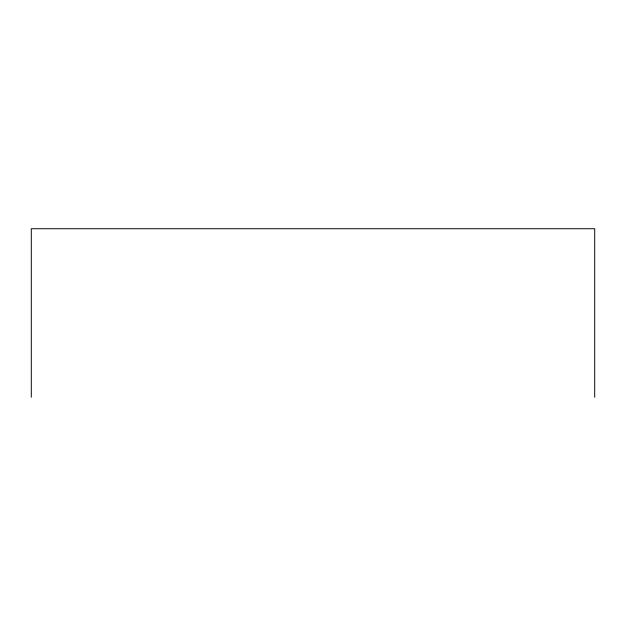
<?xml version="1.0" encoding="UTF-8"?>
<svg xmlns="http://www.w3.org/2000/svg" width="626" height="626" viewBox="0 0 626 626"><rect width="100%" height="100%" fill="white"/><g stroke="black" fill="none" stroke-linecap="round" stroke-linejoin="round"><path stroke-width="0.94" d="M594.7 397.275L594.7 228.725L31.3 228.725L31.3 397.275"/></g></svg>
